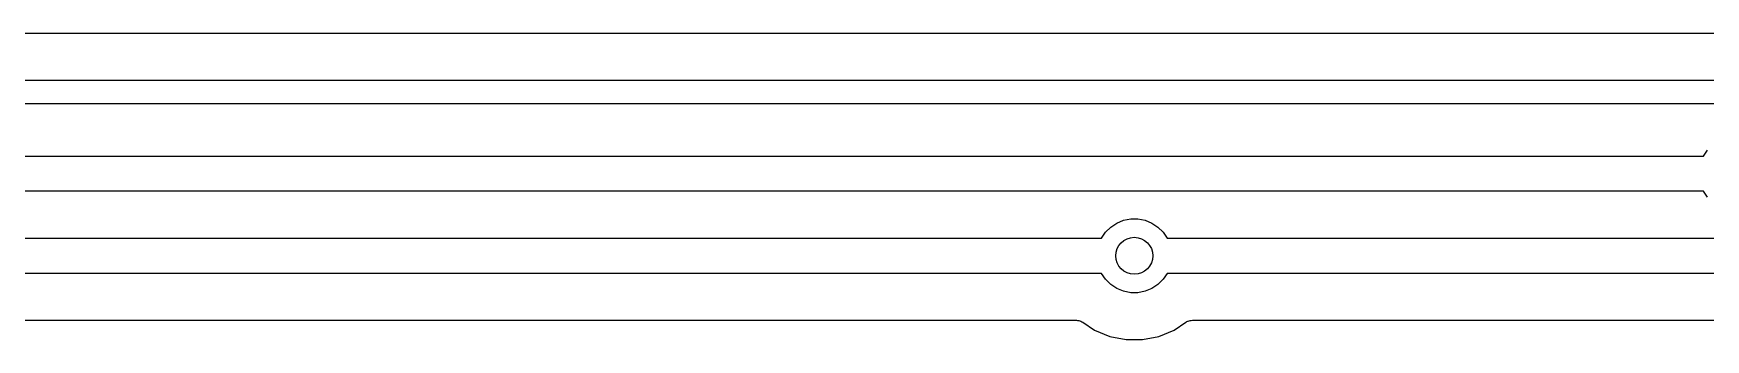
# Model space of a CAD drawing. Extents: x 0.5 to 11.2, y -6.4 to -1.8.
# Drawn here: x 5.157 to 5.868, y -4.987 to -4.857 of the extents above; entities that cross this region are included whole.
import ezdxf

# ---------------------------------------------------------------- set-up
doc = ezdxf.new("R2010")
doc.units = 0
doc.header["$MEASUREMENT"] = 0
doc.layers.add('BLACK', color=7, linetype='CONTINUOUS')

msp = doc.modelspace()

# ---------------------------------------------------------------- linework, layer by layer
at = {"layer": 'BLACK', "linetype": 'CONTINUOUS'}
for p, q in [((6.16737, -4.85689), (5.00454, -4.85689)), ((4.99189, -4.87689), (6.18003, -4.87689)), ((6.18003, -4.88689), (4.99189, -4.88689)), ((4.83458, -4.90919), (5.86722, -4.90919)), ((5.86722, -4.90919), (5.86892, -4.90665)), ((5.86722, -4.92419), (4.83458, -4.92419)), ((5.86892, -4.92673), (5.86722, -4.92419)), ((5.61496, -4.93946), (5.61754, -4.93774)), ((5.61754, -4.93774), (5.62041, -4.93655)), ((5.62041, -4.93655), (5.62345, -4.93594)), ((5.62345, -4.93594), (5.62655, -4.93594)), ((5.62655, -4.93594), (5.62959, -4.93655)), ((5.62959, -4.93655), (5.63246, -4.93774)), ((5.63246, -4.93774), (5.63504, -4.93946)), ((4.58305, -4.94419), (5.61107, -4.94419)), ((5.61107, -4.94419), (5.61277, -4.94165)), ((5.61277, -4.94165), (5.61496, -4.93946)), ((5.63504, -4.93946), (5.63723, -4.94165)), ((5.63723, -4.94165), (5.63893, -4.94419)), ((5.63893, -4.94419), (7.00794, -4.94419)), ((5.61107, -4.95919), (4.58305, -4.95919)), ((5.61277, -4.96173), (5.61107, -4.95919)), ((5.63893, -4.95919), (5.63723, -4.96173)), ((7.00794, -4.95919), (5.63893, -4.95919)), ((5.61496, -4.96393), (5.61277, -4.96173)), ((5.61754, -4.96565), (5.61496, -4.96393)), ((5.62041, -4.96684), (5.61754, -4.96565)), ((5.63246, -4.96565), (5.62959, -4.96684)), ((5.63504, -4.96393), (5.63246, -4.96565)), ((5.63723, -4.96173), (5.63504, -4.96393)), ((5.62345, -4.96744), (5.62041, -4.96684)), ((5.62655, -4.96744), (5.62345, -4.96744)), ((5.62959, -4.96684), (5.62655, -4.96744)), ((4.59383, -4.97919), (5.6003, -4.97919)), ((5.6003, -4.97919), (5.60031, -4.97919)), ((5.60031, -4.97919), (5.60031, -4.97919)), ((5.60031, -4.97919), (5.60031, -4.97919)), ((5.60031, -4.97919), (5.60036, -4.97919)), ((5.60036, -4.97919), (5.60082, -4.97924)), ((5.60082, -4.97924), (5.60128, -4.97929)), ((5.60128, -4.97929), (5.60131, -4.9793)), ((5.60131, -4.9793), (5.60133, -4.9793)), ((5.60133, -4.9793), (5.60178, -4.97944)), ((5.60178, -4.97944), (5.60221, -4.97958)), ((5.60221, -4.97958), (5.60224, -4.97959)), ((5.60224, -4.97959), (5.60226, -4.9796)), ((5.60226, -4.9796), (5.60267, -4.97982)), ((5.60267, -4.97982), (5.60307, -4.98004)), ((5.60307, -4.98004), (5.60807, -4.98337)), ((5.64193, -4.98337), (5.64693, -4.98004)), ((5.64693, -4.98004), (5.64694, -4.98003)), ((5.64694, -4.98003), (5.64699, -4.98)), ((5.64694, -4.98003), (5.64694, -4.98003)), ((5.64694, -4.98003), (5.64694, -4.98003)), ((5.64699, -4.98), (5.6474, -4.97978)), ((5.6474, -4.97978), (5.6478, -4.97957)), ((5.6478, -4.97957), (5.64783, -4.97956)), ((5.64783, -4.97956), (5.64785, -4.97955)), ((5.64785, -4.97955), (5.64829, -4.97942)), ((5.64829, -4.97942), (5.64873, -4.97929)), ((5.64873, -4.97929), (5.64876, -4.97929)), ((5.64876, -4.97929), (5.64879, -4.97928)), ((5.64879, -4.97928), (5.64925, -4.97924)), ((5.64925, -4.97924), (5.6497, -4.97919)), ((5.6497, -4.97919), (6.99717, -4.97919)), ((5.60807, -4.98337), (5.61457, -4.98607)), ((5.61457, -4.98607), (5.62148, -4.98744)), ((5.62148, -4.98744), (5.62852, -4.98744)), ((5.62852, -4.98744), (5.63543, -4.98607)), ((5.63543, -4.98607), (5.64193, -4.98337))]:
    msp.add_line(p, q, dxfattribs=at)
at = {"layer": 'BLACK'}
msp.add_circle((5.625, -4.95169), 0.00787, dxfattribs=at)

doc.saveas('drawing.dxf')
